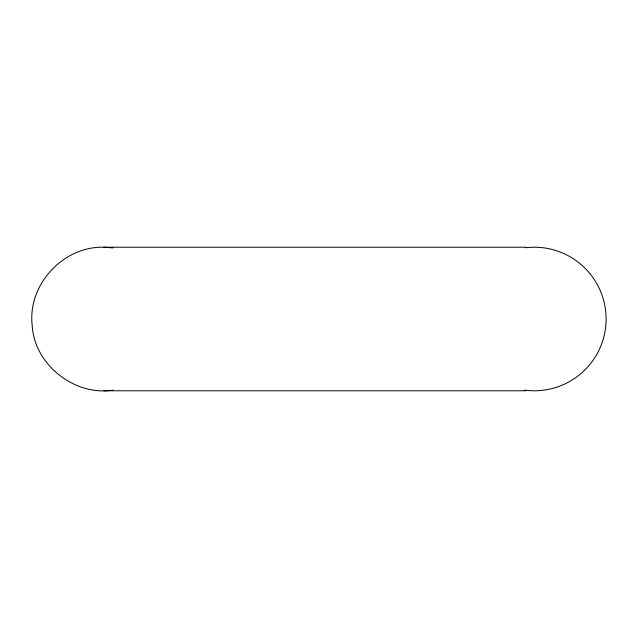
<?xml version="1.0" encoding="UTF-8"?>
<svg xmlns="http://www.w3.org/2000/svg" width="638" height="638" viewBox="0 0 638 638"><rect width="100%" height="100%" fill="white"/><g stroke="black" fill="none" stroke-linecap="round" stroke-linejoin="round"><path stroke-width="0.96" d="M112.958 390.097C75.117 396.413 34.372 364.992 32.187 325.452C27.418 284.875 63.122 246.029 103.914 247.225L525.768 247.225M103.914 390.775L525.768 390.775M103.914 247.225L112.958 247.903M525.8 247.735A71.775 71.775 0 0 1 606.1 319.431A71.775 71.775 0 0 1 524.954 390.161"/></g></svg>
